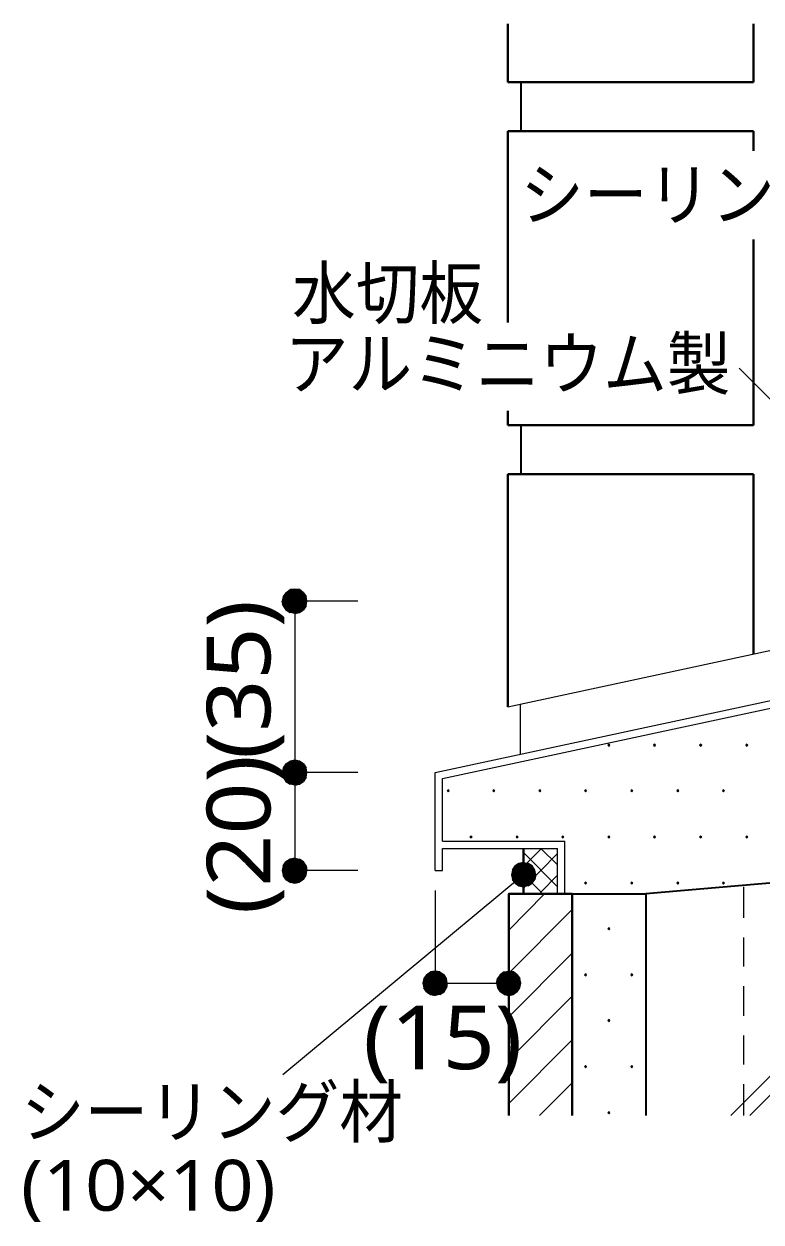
# Model space of a CAD drawing. Header units: millimetres. Extents: x 0 to 420, y 0 to 297.
# Drawn here: x 105.11 to 135.2, y 160.51 to 209.42 of the extents above; entities that cross this region are included whole.
import ezdxf
from ezdxf.enums import TextEntityAlignment as Align

# ---------------------------------------------------------------- set-up
doc = ezdxf.new("R2010")
doc.units = ezdxf.units.MM
doc.styles.add('kst32b', font='NotoSansJP-Variable.ttf')

msp = doc.modelspace()

# ---------------------------------------------------------------- hatches: boundary and pattern name
h = msp.add_hatch(color=7)
h.paths.add_polyline_path([(116.163, 186.351), (115.972, 186.33), (116.163, 185.864), (116.163, 186.351)])
h.paths.add_polyline_path([(115.972, 186.33), (116.163, 185.864), (115.803, 186.203), (115.972, 186.33)])
h.paths.add_polyline_path([(116.163, 185.864), (115.803, 186.203), (115.697, 186.055), (116.163, 185.864)])
for points in [[(116.353, 186.33), (116.163, 186.351), (116.163, 185.864), (116.353, 186.33)], [(128.99, 180.022), (128.969, 180.001), (128.947, 179.98), (128.969, 179.959), (128.99, 179.938), (129.011, 179.959), (129.032, 179.98), (129.011, 180.001), (128.99, 180.022)], [(130.852, 180.022), (130.831, 180.001), (130.81, 179.98), (130.831, 179.959), (130.852, 179.938), (130.874, 179.959), (130.895, 179.98), (130.874, 180.001), (130.852, 180.022)], [(132.736, 180.022), (132.715, 180.001), (132.694, 179.98), (132.715, 179.959), (132.736, 179.938), (132.757, 179.959), (132.779, 179.98), (132.757, 180.001), (132.736, 180.022)], [(134.62, 180.022), (134.599, 180.001), (134.578, 179.98), (134.599, 179.959), (134.62, 179.938), (134.641, 179.959), (134.662, 179.98), (134.641, 180.001), (134.62, 180.022)], [(116.353, 179.324), (116.163, 179.366), (116.163, 178.858), (116.353, 179.324)], [(122.428, 178.16), (122.407, 178.139), (122.386, 178.117), (122.407, 178.096), (122.428, 178.075), (122.449, 178.096), (122.47, 178.117), (122.449, 178.139), (122.428, 178.16)], [(124.291, 178.16), (124.27, 178.139), (124.248, 178.117), (124.27, 178.096), (124.291, 178.075), (124.312, 178.096), (124.333, 178.117), (124.312, 178.139), (124.291, 178.16)], [(126.175, 178.16), (126.153, 178.139), (126.132, 178.117), (126.153, 178.096), (126.175, 178.075), (126.196, 178.096), (126.217, 178.117), (126.196, 178.139), (126.175, 178.16)], [(128.037, 178.16), (128.016, 178.139), (127.995, 178.117), (128.016, 178.096), (128.037, 178.075), (128.058, 178.096), (128.079, 178.117), (128.058, 178.139), (128.037, 178.16)], [(129.921, 178.16), (129.9, 178.139), (129.879, 178.117), (129.9, 178.096), (129.921, 178.075), (129.942, 178.096), (129.963, 178.117), (129.942, 178.139), (129.921, 178.16)], [(131.805, 178.16), (131.784, 178.139), (131.762, 178.117), (131.784, 178.096), (131.805, 178.075), (131.826, 178.096), (131.847, 178.117), (131.826, 178.139), (131.805, 178.16)], [(133.668, 178.16), (133.646, 178.139), (133.625, 178.117), (133.646, 178.096), (133.668, 178.075), (133.689, 178.096), (133.71, 178.117), (133.689, 178.139), (133.668, 178.16)], [(123.359, 176.276), (123.338, 176.255), (123.317, 176.234), (123.338, 176.212), (123.359, 176.191), (123.38, 176.212), (123.402, 176.234), (123.38, 176.255), (123.359, 176.276)], [(125.243, 176.276), (125.222, 176.255), (125.201, 176.234), (125.222, 176.212), (125.243, 176.191), (125.264, 176.212), (125.286, 176.234), (125.264, 176.255), (125.243, 176.276)], [(127.106, 176.276), (127.085, 176.255), (127.063, 176.234), (127.085, 176.212), (127.106, 176.191), (127.127, 176.212), (127.148, 176.234), (127.127, 176.255), (127.106, 176.276)], [(128.99, 176.276), (128.969, 176.255), (128.947, 176.234), (128.969, 176.212), (128.99, 176.191), (129.011, 176.212), (129.032, 176.234), (129.011, 176.255), (128.99, 176.276)], [(130.852, 176.276), (130.831, 176.255), (130.81, 176.234), (130.831, 176.212), (130.852, 176.191), (130.874, 176.212), (130.895, 176.234), (130.874, 176.255), (130.852, 176.276)], [(132.736, 176.276), (132.715, 176.255), (132.694, 176.234), (132.715, 176.212), (132.736, 176.191), (132.757, 176.212), (132.779, 176.234), (132.757, 176.255), (132.736, 176.276)], [(134.62, 176.276), (134.599, 176.255), (134.578, 176.234), (134.599, 176.212), (134.62, 176.191), (134.641, 176.212), (134.662, 176.234), (134.641, 176.255), (134.62, 176.276)], [(115.972, 174.392), (116.163, 174.35), (116.163, 174.858), (115.972, 174.392)], [(125.963, 174.879), (125.857, 175.048), (125.497, 174.688), (125.963, 174.879)], [(128.037, 174.392), (128.016, 174.371), (127.995, 174.35), (128.016, 174.329), (128.037, 174.307), (128.058, 174.329), (128.079, 174.35), (128.058, 174.371), (128.037, 174.392)], [(129.921, 174.392), (129.9, 174.371), (129.879, 174.35), (129.9, 174.329), (129.921, 174.307), (129.942, 174.329), (129.963, 174.35), (129.942, 174.371), (129.921, 174.392)], [(131.805, 174.392), (131.784, 174.371), (131.762, 174.35), (131.784, 174.329), (131.805, 174.307), (131.826, 174.329), (131.847, 174.35), (131.826, 174.371), (131.805, 174.392)], [(133.668, 174.392), (133.646, 174.371), (133.625, 174.35), (133.646, 174.329), (133.668, 174.307), (133.689, 174.329), (133.71, 174.35), (133.689, 174.371), (133.668, 174.392)], [(128.99, 172.529), (128.969, 172.508), (128.947, 172.487), (128.969, 172.466), (128.99, 172.445), (129.011, 172.466), (129.032, 172.487), (129.011, 172.508), (128.99, 172.529)], [(121.433, 170.455), (121.391, 170.265), (121.899, 170.265), (121.433, 170.455)], [(125.349, 170.074), (125.391, 170.265), (124.904, 170.265), (125.349, 170.074)], [(128.037, 170.646), (128.016, 170.625), (127.995, 170.603), (128.016, 170.582), (128.037, 170.561), (128.058, 170.582), (128.079, 170.603), (128.058, 170.625), (128.037, 170.646)], [(129.921, 170.646), (129.9, 170.625), (129.879, 170.603), (129.9, 170.582), (129.921, 170.561), (129.942, 170.582), (129.963, 170.603), (129.942, 170.625), (129.921, 170.646)], [(128.99, 168.783), (128.969, 168.762), (128.947, 168.741), (128.969, 168.719), (128.99, 168.698), (129.011, 168.719), (129.032, 168.741), (129.011, 168.762), (128.99, 168.783)], [(128.037, 166.899), (128.016, 166.878), (127.995, 166.857), (128.016, 166.836), (128.037, 166.814), (128.058, 166.836), (128.079, 166.857), (128.058, 166.878), (128.037, 166.899)], [(129.921, 166.899), (129.9, 166.878), (129.879, 166.857), (129.9, 166.836), (129.921, 166.814), (129.942, 166.836), (129.963, 166.857), (129.942, 166.878), (129.921, 166.899)], [(128.99, 165.015), (128.969, 164.994), (128.947, 164.973), (128.969, 164.952), (128.99, 164.931), (129.011, 164.952), (129.032, 164.973), (129.011, 164.994), (128.99, 165.015)]]:
    msp.add_hatch(color=7).paths.add_polyline_path(points)
h = msp.add_hatch(color=7)
h.paths.add_polyline_path([(115.697, 186.055), (115.655, 185.864), (116.163, 185.864), (115.697, 186.055)])
h.paths.add_polyline_path([(115.655, 185.864), (116.163, 185.864), (115.697, 185.674), (115.655, 185.864)])
h.paths.add_polyline_path([(116.163, 185.864), (115.697, 185.674), (115.803, 185.505), (116.163, 185.864)])
h = msp.add_hatch(color=7)
h.paths.add_polyline_path([(115.803, 185.505), (115.972, 185.399), (116.163, 185.864), (115.803, 185.505)])
h.paths.add_polyline_path([(115.972, 185.399), (116.163, 185.864), (116.163, 185.356), (115.972, 185.399)])
h.paths.add_polyline_path([(116.163, 185.864), (116.163, 185.356), (116.353, 185.399), (116.163, 185.864)])
h = msp.add_hatch(color=7)
h.paths.add_polyline_path([(116.65, 185.864), (116.628, 186.055), (116.163, 185.864), (116.65, 185.864)])
h.paths.add_polyline_path([(116.628, 186.055), (116.163, 185.864), (116.523, 186.203), (116.628, 186.055)])
h.paths.add_polyline_path([(116.163, 185.864), (116.523, 186.203), (116.353, 186.33), (116.163, 185.864)])
h = msp.add_hatch(color=7)
h.paths.add_polyline_path([(116.353, 185.399), (116.523, 185.505), (116.163, 185.864), (116.353, 185.399)])
h.paths.add_polyline_path([(116.523, 185.505), (116.163, 185.864), (116.628, 185.674), (116.523, 185.505)])
h.paths.add_polyline_path([(116.163, 185.864), (116.628, 185.674), (116.65, 185.864), (116.163, 185.864)])
h = msp.add_hatch(color=7)
h.paths.add_polyline_path([(115.697, 179.049), (115.655, 178.858), (116.163, 178.858), (115.697, 179.049)])
h.paths.add_polyline_path([(115.655, 178.858), (116.163, 178.858), (115.697, 178.668), (115.655, 178.858)])
h.paths.add_polyline_path([(116.163, 178.858), (115.697, 178.668), (115.803, 178.498), (116.163, 178.858)])
h = msp.add_hatch(color=7)
h.paths.add_polyline_path([(116.163, 179.366), (115.972, 179.324), (116.163, 178.858), (116.163, 179.366)])
h.paths.add_polyline_path([(115.972, 179.324), (116.163, 178.858), (115.803, 179.218), (115.972, 179.324)])
h.paths.add_polyline_path([(116.163, 178.858), (115.803, 179.218), (115.697, 179.049), (116.163, 178.858)])
h = msp.add_hatch(color=7)
h.paths.add_polyline_path([(116.65, 178.858), (116.628, 179.049), (116.163, 178.858), (116.65, 178.858)])
h.paths.add_polyline_path([(116.628, 179.049), (116.163, 178.858), (116.523, 179.218), (116.628, 179.049)])
h.paths.add_polyline_path([(116.163, 178.858), (116.523, 179.218), (116.353, 179.324), (116.163, 178.858)])
h = msp.add_hatch(color=7)
h.paths.add_polyline_path([(115.803, 178.498), (115.972, 178.393), (116.163, 178.858), (115.803, 178.498)])
h.paths.add_polyline_path([(115.972, 178.393), (116.163, 178.858), (116.163, 178.35), (115.972, 178.393)])
h.paths.add_polyline_path([(116.163, 178.858), (116.163, 178.35), (116.353, 178.393), (116.163, 178.858)])
h = msp.add_hatch(color=7)
h.paths.add_polyline_path([(116.353, 178.393), (116.523, 178.498), (116.163, 178.858), (116.353, 178.393)])
h.paths.add_polyline_path([(116.523, 178.498), (116.163, 178.858), (116.628, 178.668), (116.523, 178.498)])
h.paths.add_polyline_path([(116.163, 178.858), (116.628, 178.668), (116.65, 178.858), (116.163, 178.858)])
h = msp.add_hatch(color=7)
h.paths.add_polyline_path([(115.972, 175.323), (115.803, 175.218), (116.163, 174.858), (115.972, 175.323)])
h.paths.add_polyline_path([(115.803, 175.218), (116.163, 174.858), (115.697, 175.048), (115.803, 175.218)])
h.paths.add_polyline_path([(116.163, 174.858), (115.697, 175.048), (115.655, 174.858), (116.163, 174.858)])
h = msp.add_hatch(color=7)
h.paths.add_polyline_path([(116.523, 175.218), (116.353, 175.323), (116.163, 174.858), (116.523, 175.218)])
h.paths.add_polyline_path([(116.353, 175.323), (116.163, 174.858), (116.163, 175.366), (116.353, 175.323)])
h.paths.add_polyline_path([(116.163, 174.858), (116.163, 175.366), (115.972, 175.323), (116.163, 174.858)])
h = msp.add_hatch(color=7)
h.paths.add_polyline_path([(116.628, 174.667), (116.65, 174.858), (116.163, 174.858), (116.628, 174.667)])
h.paths.add_polyline_path([(116.65, 174.858), (116.163, 174.858), (116.628, 175.048), (116.65, 174.858)])
h.paths.add_polyline_path([(116.163, 174.858), (116.628, 175.048), (116.523, 175.218), (116.163, 174.858)])
h = msp.add_hatch(color=7)
h.paths.add_polyline_path([(125.307, 175.154), (125.159, 175.048), (125.497, 174.688), (125.307, 175.154)])
h.paths.add_polyline_path([(125.159, 175.048), (125.497, 174.688), (125.053, 174.879), (125.159, 175.048)])
h.paths.add_polyline_path([(125.497, 174.688), (125.053, 174.879), (125.01, 174.688), (125.497, 174.688)])
h = msp.add_hatch(color=7)
h.paths.add_polyline_path([(125.857, 175.048), (125.688, 175.154), (125.497, 174.688), (125.857, 175.048)])
h.paths.add_polyline_path([(125.688, 175.154), (125.497, 174.688), (125.497, 175.196), (125.688, 175.154)])
h.paths.add_polyline_path([(125.497, 174.688), (125.497, 175.196), (125.307, 175.154), (125.497, 174.688)])
h = msp.add_hatch(color=7)
h.paths.add_polyline_path([(115.655, 174.858), (115.697, 174.667), (116.163, 174.858), (115.655, 174.858)])
h.paths.add_polyline_path([(115.697, 174.667), (116.163, 174.858), (115.803, 174.498), (115.697, 174.667)])
h.paths.add_polyline_path([(116.163, 174.858), (115.803, 174.498), (115.972, 174.392), (116.163, 174.858)])
h = msp.add_hatch(color=7)
h.paths.add_polyline_path([(116.163, 174.35), (116.353, 174.392), (116.163, 174.858), (116.163, 174.35)])
h.paths.add_polyline_path([(116.353, 174.392), (116.163, 174.858), (116.523, 174.498), (116.353, 174.392)])
h.paths.add_polyline_path([(116.163, 174.858), (116.523, 174.498), (116.628, 174.667), (116.163, 174.858)])
h = msp.add_hatch(color=7)
h.paths.add_polyline_path([(125.01, 174.688), (125.053, 174.498), (125.497, 174.688), (125.01, 174.688)])
h.paths.add_polyline_path([(125.053, 174.498), (125.497, 174.688), (125.159, 174.35), (125.053, 174.498)])
h.paths.add_polyline_path([(125.497, 174.688), (125.159, 174.35), (125.307, 174.244), (125.497, 174.688)])
h = msp.add_hatch(color=7)
h.paths.add_polyline_path([(125.307, 174.244), (125.497, 174.202), (125.497, 174.688), (125.307, 174.244)])
h.paths.add_polyline_path([(125.497, 174.202), (125.497, 174.688), (125.688, 174.244), (125.497, 174.202)])
h.paths.add_polyline_path([(125.497, 174.688), (125.688, 174.244), (125.857, 174.35), (125.497, 174.688)])
h = msp.add_hatch(color=7)
h.paths.add_polyline_path([(125.857, 174.35), (125.963, 174.498), (125.497, 174.688), (125.857, 174.35)])
h.paths.add_polyline_path([(125.963, 174.498), (125.497, 174.688), (126.005, 174.688), (125.963, 174.498)])
h.paths.add_polyline_path([(125.497, 174.688), (126.005, 174.688), (125.963, 174.879), (125.497, 174.688)])
h = msp.add_hatch(color=7)
h.paths.add_polyline_path([(121.899, 170.751), (121.708, 170.73), (121.899, 170.265), (121.899, 170.751)])
h.paths.add_polyline_path([(121.708, 170.73), (121.899, 170.265), (121.539, 170.603), (121.708, 170.73)])
h.paths.add_polyline_path([(121.899, 170.265), (121.539, 170.603), (121.433, 170.455), (121.899, 170.265)])
h = msp.add_hatch(color=7)
h.paths.add_polyline_path([(122.365, 170.455), (122.259, 170.603), (121.899, 170.265), (122.365, 170.455)])
h.paths.add_polyline_path([(122.259, 170.603), (121.899, 170.265), (122.089, 170.73), (122.259, 170.603)])
h.paths.add_polyline_path([(121.899, 170.265), (122.089, 170.73), (121.899, 170.751), (121.899, 170.265)])
h = msp.add_hatch(color=7)
h.paths.add_polyline_path([(125.095, 170.73), (124.904, 170.751), (124.904, 170.265), (125.095, 170.73)])
h.paths.add_polyline_path([(124.904, 170.751), (124.904, 170.265), (124.714, 170.73), (124.904, 170.751)])
h.paths.add_polyline_path([(124.904, 170.265), (124.714, 170.73), (124.545, 170.603), (124.904, 170.265)])
h = msp.add_hatch(color=7)
h.paths.add_polyline_path([(125.391, 170.265), (125.349, 170.455), (124.904, 170.265), (125.391, 170.265)])
h.paths.add_polyline_path([(125.349, 170.455), (124.904, 170.265), (125.243, 170.603), (125.349, 170.455)])
h.paths.add_polyline_path([(124.904, 170.265), (125.243, 170.603), (125.095, 170.73), (124.904, 170.265)])
h = msp.add_hatch(color=7)
h.paths.add_polyline_path([(121.391, 170.265), (121.433, 170.074), (121.899, 170.265), (121.391, 170.265)])
h.paths.add_polyline_path([(121.433, 170.074), (121.899, 170.265), (121.539, 169.905), (121.433, 170.074)])
h.paths.add_polyline_path([(121.899, 170.265), (121.539, 169.905), (121.708, 169.799), (121.899, 170.265)])
h = msp.add_hatch(color=7)
h.paths.add_polyline_path([(121.708, 169.799), (121.899, 169.757), (121.899, 170.265), (121.708, 169.799)])
h.paths.add_polyline_path([(121.899, 169.757), (121.899, 170.265), (122.089, 169.799), (121.899, 169.757)])
h.paths.add_polyline_path([(121.899, 170.265), (122.089, 169.799), (122.259, 169.905), (121.899, 170.265)])
h = msp.add_hatch(color=7)
h.paths.add_polyline_path([(122.259, 169.905), (122.365, 170.074), (121.899, 170.265), (122.259, 169.905)])
h.paths.add_polyline_path([(122.365, 170.074), (121.899, 170.265), (122.386, 170.265), (122.365, 170.074)])
h.paths.add_polyline_path([(121.899, 170.265), (122.386, 170.265), (122.365, 170.455), (121.899, 170.265)])
h = msp.add_hatch(color=7)
h.paths.add_polyline_path([(124.545, 170.603), (124.439, 170.455), (124.904, 170.265), (124.545, 170.603)])
h.paths.add_polyline_path([(124.439, 170.455), (124.904, 170.265), (124.396, 170.265), (124.439, 170.455)])
h.paths.add_polyline_path([(124.904, 170.265), (124.396, 170.265), (124.439, 170.074), (124.904, 170.265)])
h = msp.add_hatch(color=7)
h.paths.add_polyline_path([(124.439, 170.074), (124.545, 169.905), (124.904, 170.265), (124.439, 170.074)])
h.paths.add_polyline_path([(124.545, 169.905), (124.904, 170.265), (124.714, 169.799), (124.545, 169.905)])
h.paths.add_polyline_path([(124.904, 170.265), (124.714, 169.799), (124.904, 169.757), (124.904, 170.265)])
h = msp.add_hatch(color=7)
h.paths.add_polyline_path([(124.904, 169.757), (125.095, 169.799), (124.904, 170.265), (124.904, 169.757)])
h.paths.add_polyline_path([(125.095, 169.799), (124.904, 170.265), (125.243, 169.905), (125.095, 169.799)])
h.paths.add_polyline_path([(124.904, 170.265), (125.243, 169.905), (125.349, 170.074), (124.904, 170.265)])

# ---------------------------------------------------------------- linework, layer by layer
at = {"lineweight": 30}
for points in [[(124.862, 209.423), (124.862, 207.052)], [(134.895, 209.423), (134.895, 207.052)], [(124.862, 207.052), (134.895, 207.052)], [(124.862, 205.041), (124.862, 197.231)], [(124.862, 205.041), (134.895, 205.041)], [(134.895, 205.041), (134.895, 204.237)], [(134.895, 200.618), (134.895, 193.04)], [(124.862, 193.633), (124.862, 193.04)], [(124.862, 193.04), (134.895, 193.04)], [(124.862, 191.05), (124.862, 181.546)], [(124.862, 191.05), (134.895, 191.05)], [(134.895, 191.05), (134.895, 183.705)], [(125.497, 173.905), (125.497, 175.768)], [(124.904, 164.867), (124.904, 173.905), (127.487, 173.905)], [(127.487, 164.867), (127.487, 173.905)]]:
    msp.add_lwpolyline(points, dxfattribs=at)
at = {"lineweight": 25}
for points in [[(125.391, 207.052), (125.391, 205.041)], [(125.391, 193.04), (125.391, 191.05)], [(166.497, 164.867), (166.497, 177.017), (130.493, 173.905), (130.493, 164.867)], [(127.487, 173.905), (130.493, 173.905)]]:
    msp.add_lwpolyline(points, dxfattribs=at)
at = {"lineweight": 13}
for points in [[(145.796, 183.875), (134.303, 195.368)], [(124.862, 181.546), (150.495, 187.05)], [(118.745, 185.864), (116.163, 185.864), (116.163, 178.858), (116.163, 174.858)], [(121.899, 178.858), (154.496, 185.864)], [(122.195, 176.064), (122.195, 178.625), (138.896, 182.203)], [(125.37, 181.652), (125.37, 179.599)], [(118.745, 178.858), (116.163, 178.858)], [(121.899, 174.858), (121.899, 178.858)], [(121.899, 174.858), (122.195, 174.858), (122.195, 175.768), (126.894, 175.768)], [(122.195, 176.064), (127.191, 176.064)], [(125.497, 175.027), (126.238, 175.768)], [(126.894, 174.202), (125.497, 175.599)], [(126.894, 175.091), (126.217, 175.768)], [(126.894, 173.905), (126.894, 175.768)], [(127.191, 173.905), (127.191, 176.064)], [(125.497, 174.138), (126.894, 175.556)], [(134.747, 164.867), (145.034, 175.133)], [(125.497, 174.688), (115.676, 166.518)], [(118.745, 174.858), (116.163, 174.858)], [(126.238, 173.969), (125.497, 174.71)], [(126.196, 173.969), (126.894, 174.667)], [(133.964, 164.867), (144.166, 175.048)], [(134.493, 172.932), (134.493, 174.202)], [(121.899, 174.053), (121.899, 170.265), (124.904, 170.265)], [(124.904, 172.424), (126.365, 173.905)], [(124.904, 170.667), (127.487, 173.27)], [(134.493, 170.942), (134.493, 172.127)], [(124.904, 168.889), (127.487, 171.492)], [(124.904, 167.132), (127.487, 169.735)], [(134.493, 168.931), (134.493, 170.138)], [(124.904, 165.354), (127.487, 167.957)], [(134.493, 166.942), (134.493, 168.127)], [(126.153, 164.867), (127.487, 166.201)], [(134.493, 164.867), (134.493, 166.137)]]:
    msp.add_lwpolyline(points, dxfattribs=at)
at = {"lineweight": 0}
for points in [[(116.163, 186.351), (115.972, 186.33), (116.163, 185.864)], [(116.353, 186.33), (116.163, 186.351), (116.163, 185.864)], [(115.697, 186.055), (115.655, 185.864), (116.163, 185.864)], [(115.655, 185.864), (116.163, 185.864), (115.697, 185.674)], [(116.163, 185.864), (115.803, 186.203), (115.697, 186.055)], [(116.163, 185.864), (115.697, 185.674), (115.803, 185.505)], [(115.972, 186.33), (116.163, 185.864), (115.803, 186.203)], [(115.803, 185.505), (115.972, 185.399), (116.163, 185.864)], [(115.972, 185.399), (116.163, 185.864), (116.163, 185.356)], [(116.163, 185.864), (116.523, 186.203), (116.353, 186.33)], [(116.628, 186.055), (116.163, 185.864), (116.523, 186.203)], [(116.65, 185.864), (116.628, 186.055), (116.163, 185.864)], [(116.163, 185.864), (116.163, 185.356), (116.353, 185.399)], [(116.353, 185.399), (116.523, 185.505), (116.163, 185.864)], [(116.523, 185.505), (116.163, 185.864), (116.628, 185.674)], [(116.163, 185.864), (116.628, 185.674), (116.65, 185.864)], [(128.99, 180.022), (128.969, 180.001), (128.947, 179.98), (128.969, 179.959), (128.99, 179.938), (129.011, 179.959), (129.032, 179.98), (129.011, 180.001)], [(130.852, 180.022), (130.831, 180.001), (130.81, 179.98), (130.831, 179.959), (130.852, 179.938), (130.874, 179.959), (130.895, 179.98), (130.874, 180.001)], [(132.736, 180.022), (132.715, 180.001), (132.694, 179.98), (132.715, 179.959), (132.736, 179.938), (132.757, 179.959), (132.779, 179.98), (132.757, 180.001)], [(134.62, 180.022), (134.599, 180.001), (134.578, 179.98), (134.599, 179.959), (134.62, 179.938), (134.641, 179.959), (134.662, 179.98), (134.641, 180.001)], [(115.697, 179.049), (115.655, 178.858), (116.163, 178.858)], [(116.163, 178.858), (115.803, 179.218), (115.697, 179.049)], [(115.972, 179.324), (116.163, 178.858), (115.803, 179.218)], [(116.163, 179.366), (115.972, 179.324), (116.163, 178.858)], [(116.353, 179.324), (116.163, 179.366), (116.163, 178.858)], [(116.163, 178.858), (116.523, 179.218), (116.353, 179.324)], [(116.628, 179.049), (116.163, 178.858), (116.523, 179.218)], [(116.65, 178.858), (116.628, 179.049), (116.163, 178.858)], [(115.655, 178.858), (116.163, 178.858), (115.697, 178.668)], [(116.163, 178.858), (115.697, 178.668), (115.803, 178.498)], [(115.803, 178.498), (115.972, 178.393), (116.163, 178.858)], [(115.972, 178.393), (116.163, 178.858), (116.163, 178.35)], [(116.163, 178.858), (116.163, 178.35), (116.353, 178.393)], [(116.353, 178.393), (116.523, 178.498), (116.163, 178.858)], [(116.523, 178.498), (116.163, 178.858), (116.628, 178.668)], [(116.163, 178.858), (116.628, 178.668), (116.65, 178.858)], [(122.428, 178.16), (122.407, 178.139), (122.386, 178.117), (122.407, 178.096), (122.428, 178.075), (122.449, 178.096), (122.47, 178.117), (122.449, 178.139)], [(124.291, 178.16), (124.27, 178.139), (124.248, 178.117), (124.27, 178.096), (124.291, 178.075), (124.312, 178.096), (124.333, 178.117), (124.312, 178.139)], [(126.175, 178.16), (126.153, 178.139), (126.132, 178.117), (126.153, 178.096), (126.175, 178.075), (126.196, 178.096), (126.217, 178.117), (126.196, 178.139)], [(128.037, 178.16), (128.016, 178.139), (127.995, 178.117), (128.016, 178.096), (128.037, 178.075), (128.058, 178.096), (128.079, 178.117), (128.058, 178.139)], [(129.921, 178.16), (129.9, 178.139), (129.879, 178.117), (129.9, 178.096), (129.921, 178.075), (129.942, 178.096), (129.963, 178.117), (129.942, 178.139)], [(131.805, 178.16), (131.784, 178.139), (131.762, 178.117), (131.784, 178.096), (131.805, 178.075), (131.826, 178.096), (131.847, 178.117), (131.826, 178.139)], [(133.668, 178.16), (133.646, 178.139), (133.625, 178.117), (133.646, 178.096), (133.668, 178.075), (133.689, 178.096), (133.71, 178.117), (133.689, 178.139)], [(123.359, 176.276), (123.338, 176.255), (123.317, 176.234), (123.338, 176.212), (123.359, 176.191), (123.38, 176.212), (123.402, 176.234), (123.38, 176.255)], [(125.243, 176.276), (125.222, 176.255), (125.201, 176.234), (125.222, 176.212), (125.243, 176.191), (125.264, 176.212), (125.286, 176.234), (125.264, 176.255)], [(127.106, 176.276), (127.085, 176.255), (127.063, 176.234), (127.085, 176.212), (127.106, 176.191), (127.127, 176.212), (127.148, 176.234), (127.127, 176.255)], [(128.99, 176.276), (128.969, 176.255), (128.947, 176.234), (128.969, 176.212), (128.99, 176.191), (129.011, 176.212), (129.032, 176.234), (129.011, 176.255)], [(130.852, 176.276), (130.831, 176.255), (130.81, 176.234), (130.831, 176.212), (130.852, 176.191), (130.874, 176.212), (130.895, 176.234), (130.874, 176.255)], [(132.736, 176.276), (132.715, 176.255), (132.694, 176.234), (132.715, 176.212), (132.736, 176.191), (132.757, 176.212), (132.779, 176.234), (132.757, 176.255)], [(134.62, 176.276), (134.599, 176.255), (134.578, 176.234), (134.599, 176.212), (134.62, 176.191), (134.641, 176.212), (134.662, 176.234), (134.641, 176.255)], [(115.803, 175.218), (116.163, 174.858), (115.697, 175.048)], [(115.972, 175.323), (115.803, 175.218), (116.163, 174.858)], [(116.163, 174.858), (116.163, 175.366), (115.972, 175.323)], [(116.353, 175.323), (116.163, 174.858), (116.163, 175.366)], [(116.523, 175.218), (116.353, 175.323), (116.163, 174.858)], [(116.163, 174.858), (116.628, 175.048), (116.523, 175.218)], [(125.307, 175.154), (125.159, 175.048), (125.497, 174.688)], [(125.497, 174.688), (125.497, 175.196), (125.307, 175.154)], [(125.688, 175.154), (125.497, 174.688), (125.497, 175.196)], [(125.857, 175.048), (125.688, 175.154), (125.497, 174.688)], [(116.163, 174.858), (115.697, 175.048), (115.655, 174.858)], [(115.655, 174.858), (115.697, 174.667), (116.163, 174.858)], [(115.697, 174.667), (116.163, 174.858), (115.803, 174.498)], [(116.163, 174.858), (115.803, 174.498), (115.972, 174.392)], [(115.972, 174.392), (116.163, 174.35), (116.163, 174.858)], [(116.65, 174.858), (116.163, 174.858), (116.628, 175.048)], [(116.163, 174.35), (116.353, 174.392), (116.163, 174.858)], [(116.353, 174.392), (116.163, 174.858), (116.523, 174.498)], [(116.163, 174.858), (116.523, 174.498), (116.628, 174.667)], [(116.628, 174.667), (116.65, 174.858), (116.163, 174.858)], [(125.497, 174.688), (125.053, 174.879), (125.01, 174.688)], [(125.01, 174.688), (125.053, 174.498), (125.497, 174.688)], [(125.159, 175.048), (125.497, 174.688), (125.053, 174.879)], [(125.053, 174.498), (125.497, 174.688), (125.159, 174.35)], [(125.497, 174.688), (125.159, 174.35), (125.307, 174.244)], [(125.307, 174.244), (125.497, 174.202), (125.497, 174.688)], [(125.963, 174.879), (125.857, 175.048), (125.497, 174.688)], [(125.497, 174.688), (126.005, 174.688), (125.963, 174.879)], [(125.497, 174.202), (125.497, 174.688), (125.688, 174.244)], [(125.497, 174.688), (125.688, 174.244), (125.857, 174.35)], [(125.857, 174.35), (125.963, 174.498), (125.497, 174.688)], [(125.963, 174.498), (125.497, 174.688), (126.005, 174.688)], [(128.037, 174.392), (128.016, 174.371), (127.995, 174.35), (128.016, 174.329), (128.037, 174.307), (128.058, 174.329), (128.079, 174.35), (128.058, 174.371)], [(129.921, 174.392), (129.9, 174.371), (129.879, 174.35), (129.9, 174.329), (129.921, 174.307), (129.942, 174.329), (129.963, 174.35), (129.942, 174.371)], [(131.805, 174.392), (131.784, 174.371), (131.762, 174.35), (131.784, 174.329), (131.805, 174.307), (131.826, 174.329), (131.847, 174.35), (131.826, 174.371)], [(133.668, 174.392), (133.646, 174.371), (133.625, 174.35), (133.646, 174.329), (133.668, 174.307), (133.689, 174.329), (133.71, 174.35), (133.689, 174.371)], [(128.99, 172.529), (128.969, 172.508), (128.947, 172.487), (128.969, 172.466), (128.99, 172.445), (129.011, 172.466), (129.032, 172.487), (129.011, 172.508)], [(121.708, 170.73), (121.899, 170.265), (121.539, 170.603)], [(121.899, 170.751), (121.708, 170.73), (121.899, 170.265)], [(121.899, 170.265), (122.089, 170.73), (121.899, 170.751)], [(122.259, 170.603), (121.899, 170.265), (122.089, 170.73)], [(124.904, 170.265), (124.714, 170.73), (124.545, 170.603)], [(124.904, 170.751), (124.904, 170.265), (124.714, 170.73)], [(125.095, 170.73), (124.904, 170.751), (124.904, 170.265)], [(124.904, 170.265), (125.243, 170.603), (125.095, 170.73)], [(121.433, 170.455), (121.391, 170.265), (121.899, 170.265)], [(121.391, 170.265), (121.433, 170.074), (121.899, 170.265)], [(121.899, 170.265), (121.539, 170.603), (121.433, 170.455)], [(121.433, 170.074), (121.899, 170.265), (121.539, 169.905)], [(121.899, 170.265), (121.539, 169.905), (121.708, 169.799)], [(121.708, 169.799), (121.899, 169.757), (121.899, 170.265)], [(122.365, 170.455), (122.259, 170.603), (121.899, 170.265)], [(121.899, 170.265), (122.386, 170.265), (122.365, 170.455)], [(121.899, 169.757), (121.899, 170.265), (122.089, 169.799)], [(121.899, 170.265), (122.089, 169.799), (122.259, 169.905)], [(122.259, 169.905), (122.365, 170.074), (121.899, 170.265)], [(122.365, 170.074), (121.899, 170.265), (122.386, 170.265)], [(124.439, 170.455), (124.904, 170.265), (124.396, 170.265)], [(124.904, 170.265), (124.396, 170.265), (124.439, 170.074)], [(124.545, 170.603), (124.439, 170.455), (124.904, 170.265)], [(124.439, 170.074), (124.545, 169.905), (124.904, 170.265)], [(124.545, 169.905), (124.904, 170.265), (124.714, 169.799)], [(124.904, 170.265), (124.714, 169.799), (124.904, 169.757)], [(125.349, 170.455), (124.904, 170.265), (125.243, 170.603)], [(125.391, 170.265), (125.349, 170.455), (124.904, 170.265)], [(124.904, 169.757), (125.095, 169.799), (124.904, 170.265)], [(125.095, 169.799), (124.904, 170.265), (125.243, 169.905)], [(124.904, 170.265), (125.243, 169.905), (125.349, 170.074)], [(125.349, 170.074), (125.391, 170.265), (124.904, 170.265)], [(128.037, 170.646), (128.016, 170.625), (127.995, 170.603), (128.016, 170.582), (128.037, 170.561), (128.058, 170.582), (128.079, 170.603), (128.058, 170.625)], [(129.921, 170.646), (129.9, 170.625), (129.879, 170.603), (129.9, 170.582), (129.921, 170.561), (129.942, 170.582), (129.963, 170.603), (129.942, 170.625)], [(128.99, 168.783), (128.969, 168.762), (128.947, 168.741), (128.969, 168.719), (128.99, 168.698), (129.011, 168.719), (129.032, 168.741), (129.011, 168.762)], [(128.037, 166.899), (128.016, 166.878), (127.995, 166.857), (128.016, 166.836), (128.037, 166.814), (128.058, 166.836), (128.079, 166.857), (128.058, 166.878)], [(129.921, 166.899), (129.9, 166.878), (129.879, 166.857), (129.9, 166.836), (129.921, 166.814), (129.942, 166.836), (129.963, 166.857), (129.942, 166.878)], [(128.99, 165.015), (128.969, 164.994), (128.947, 164.973), (128.969, 164.952), (128.99, 164.931), (129.011, 164.952), (129.032, 164.973), (129.011, 164.994)]]:
    msp.add_lwpolyline(points, close=True, dxfattribs=at)

# ---------------------------------------------------------------- texts
at = {"style": 'kst32b'}
for s, height, p, p2 in [('シーリング材', 2.0791, (125.37, 201.422), (140.964, 201.422)), ('水切板', 2.0791, (116.057, 197.4), (123.854, 197.4)), ('アルミニウム製', 2.0791, (115.761, 194.522), (133.953, 194.522)), ('(35)', 2.5989, (115.168, 179.409), (115.168, 185.906)), ('(20)', 2.5989, (115.168, 173.08), (115.168, 179.577)), ('(15)', 2.5989, (118.957, 166.751), (125.454, 166.751)), ('シーリング材', 2.0791, (104.987, 163.978), (120.58, 163.978)), ('(10×10)', 2.0791, (104.987, 160.972), (115.382, 160.972))]:
    msp.add_text(s, height=height, dxfattribs=at).set_placement(p, p2, align=Align.FIT)

doc.saveas('drawing.dxf')
